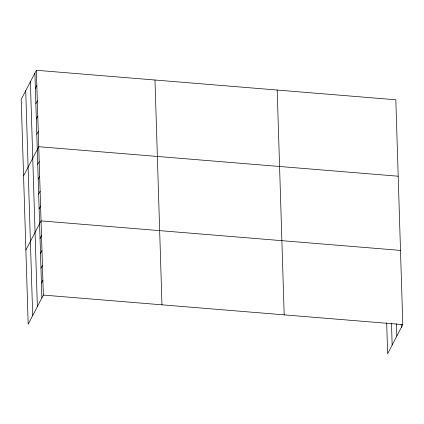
<?xml version="1.0" encoding="UTF-8"?>
<svg xmlns="http://www.w3.org/2000/svg" width="424" height="424" viewBox="0 0 424 424"><rect width="100%" height="100%" fill="white"/><g stroke="black" fill="none" stroke-linecap="round" stroke-linejoin="round"><path stroke-width="0.64" d="M36.363 70.278L21.2 99.412L28.18 324.217L43.349 295.088L36.363 70.278L395.82 99.783L402.8 324.588L387.637 353.722L386.672 322.759M35.372 88.383L36.84 85.563M35.849 103.668L37.312 100.854M36.326 118.953L37.789 116.139M36.798 134.244L38.266 131.424M23.574 175.843L38.738 146.715L398.189 176.214M37.736 164.364L39.199 161.549M38.197 179.204L39.66 176.389M38.658 194.038L40.121 191.224M39.114 208.878L40.582 206.064M25.88 250.033L41.043 220.899L400.495 250.404M40.036 238.553L41.504 235.739M40.497 253.388L41.965 250.573M40.958 268.228L42.426 265.413M41.42 283.062L42.888 280.248M43.349 295.088L402.8 324.588M401.236 324.18L401.332 327.408M396.435 323.835L396.811 336.089M391.474 323.104L392.158 345.035M277.201 90.047L284.181 314.852M154.983 80.014L161.968 304.824M34.901 73.092L41.881 297.902M30.38 81.779L37.36 306.589M25.721 90.725L32.701 315.536"/></g></svg>
